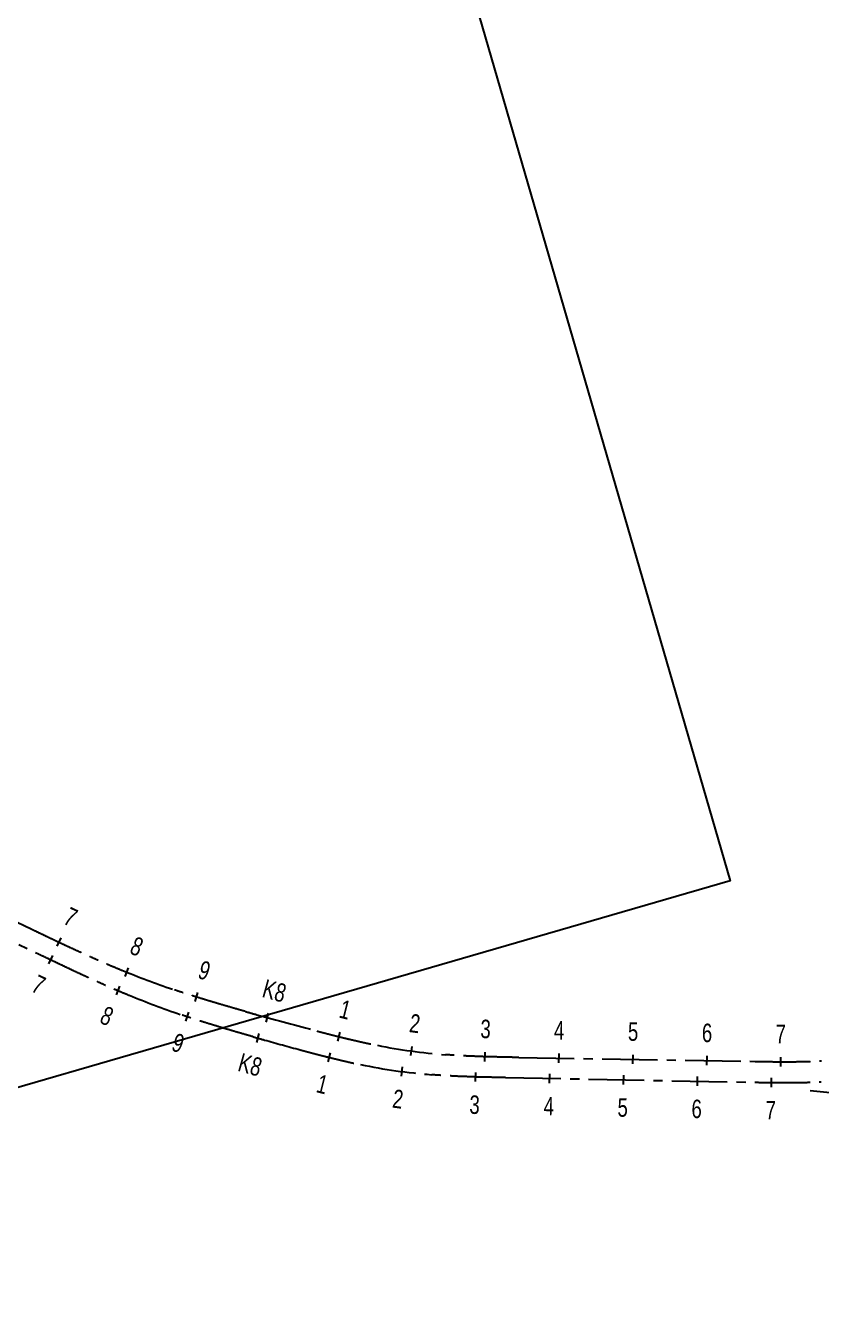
# Model space of a CAD drawing. Header units: millimetres. Extents: x 29316 to 52938, y 29851 to 35526.
# Drawn here: x 37302 to 38378, y 32436 to 34175 of the extents above; entities that cross this region are included whole.
import ezdxf
from ezdxf.enums import TextEntityAlignment as Align

# ---------------------------------------------------------------- set-up
doc = ezdxf.new("R2010")
doc.units = ezdxf.units.MM
doc.header["$MEASUREMENT"] = 0
doc.linetypes.add('CENTER2', pattern=[1.125, 0.75, -0.125, 0.125, -0.125])
doc.layers.get('0').update_dxf_attribs({"linetype": 'CONTINUOUS'})
doc.layers.add('D-道路-车行道边线', color=5, linetype='CONTINUOUS')
doc.layers.add('标注_桩号', color=2, linetype='CONTINUOUS')
doc.layers.add('平面分图边界', color=1, linetype='CONTINUOUS', plot=False)
doc.styles.get("Standard").update_dxf_attribs({"font": 'rc9.shx', "width": 0.75, "height": 6, "bigfont": 'hztxt.shx'})

msp = doc.modelspace()

# ---------------------------------------------------------------- linework, layer by layer
at = {"color": 1, "linetype": 'CENTER2', "ltscale": 100}
for p, q in [((37142, 33034.3), (37309.6, 32954.1)), ((37112.9, 33019.4), (37319.6, 32920.4)), ((37615, 32837.9), (37615, 32837.9)), ((37969.2, 32780.2), (38288.6, 32774.8)), ((37951.1, 32752.9), (38288.1, 32746.6))]:
    msp.add_line(p, q, dxfattribs=at)
at = {"color": 1, "linetype": 'CENTER2', "ltscale": 100, "flags": 128}
for points in [[(37309.6, 32954.1), (37310.3, 32953.8), (37311, 32953.5), (37311.7, 32953.1), (37312.3, 32952.8), (37313, 32952.5), (37313.7, 32952.2), (37314.4, 32951.8), (37315, 32951.5), (37315.7, 32951.2), (37316.4, 32950.9), (37317.1, 32950.5), (37317.7, 32950.2), (37318.4, 32949.9), (37319.1, 32949.6), (37319.8, 32949.2), (37320.4, 32948.9), (37321.1, 32948.6), (37321.8, 32948.3), (37322.5, 32948), (37323.2, 32947.6), (37323.8, 32947.3), (37324.5, 32947), (37325.2, 32946.7), (37325.9, 32946.3), (37326.5, 32946), (37327.2, 32945.7), (37327.9, 32945.4), (37328.6, 32945), (37329.2, 32944.7), (37329.9, 32944.4), (37330.6, 32944.1), (37331.3, 32943.8), (37332, 32943.4), (37332.6, 32943.1), (37333.3, 32942.8), (37334, 32942.5), (37334.7, 32942.1), (37335.3, 32941.8), (37336, 32941.5), (37336.7, 32941.2), (37337.4, 32940.9), (37338.1, 32940.5), (37338.7, 32940.2), (37339.4, 32939.9), (37340.1, 32939.6), (37340.8, 32939.3), (37341.4, 32938.9), (37342.1, 32938.6), (37342.8, 32938.3), (37343.5, 32938), (37344.2, 32937.6), (37344.8, 32937.3), (37345.5, 32937), (37346.2, 32936.7), (37346.9, 32936.4), (37347.5, 32936), (37348.2, 32935.7), (37348.9, 32935.4), (37349.6, 32935.1), (37350.3, 32934.8), (37350.9, 32934.4), (37351.6, 32934.1), (37352.3, 32933.8), (37353, 32933.5), (37353.7, 32933.2), (37354.3, 32932.9), (37355, 32932.5), (37355.7, 32932.2), (37356.4, 32931.9), (37357, 32931.6), (37357.7, 32931.3), (37358.4, 32930.9), (37359.1, 32930.6), (37359.8, 32930.3), (37360.4, 32930), (37361.1, 32929.7), (37361.8, 32929.4), (37362.5, 32929), (37363.2, 32928.7), (37363.8, 32928.4), (37364.5, 32928.1), (37365.2, 32927.8), (37365.9, 32927.5), (37366.6, 32927.1), (37367.2, 32926.8), (37367.9, 32926.5), (37368.6, 32926.2), (37369.3, 32925.9), (37370, 32925.6), (37370.6, 32925.3), (37371.3, 32924.9), (37372, 32924.6), (37372.7, 32924.3), (37373.4, 32924), (37374.1, 32923.7), (37374.7, 32923.4), (37375.4, 32923.1), (37376.1, 32922.8), (37376.8, 32922.4), (37377.5, 32922.1), (37378.1, 32921.8), (37378.8, 32921.5), (37379.5, 32921.2), (37380.2, 32920.9), (37380.9, 32920.6), (37381.6, 32920.3), (37382.2, 32920), (37382.9, 32919.6), (37383.6, 32919.3), (37384.3, 32919), (37385, 32918.7), (37385.7, 32918.4), (37386.3, 32918.1), (37387, 32917.8), (37387.7, 32917.5), (37388.4, 32917.2), (37389.1, 32916.9), (37389.8, 32916.6), (37390.4, 32916.3), (37391.1, 32915.9), (37391.8, 32915.6), (37392.5, 32915.3), (37393.2, 32915), (37393.9, 32914.7), (37394.6, 32914.4), (37395.2, 32914.1), (37395.9, 32913.8), (37396.6, 32913.5), (37397.3, 32913.2), (37398, 32912.9), (37398.7, 32912.6), (37399.4, 32912.3), (37400, 32912), (37400.7, 32911.7), (37401.4, 32911.4), (37402.1, 32911.1), (37402.8, 32910.8), (37403.5, 32910.5), (37404.2, 32910.2), (37404.8, 32909.9), (37405.5, 32909.6), (37406.2, 32909.3), (37406.9, 32909), (37407.6, 32908.7), (37408.3, 32908.4), (37409, 32908.1), (37409.7, 32907.8), (37410.3, 32907.5), (37411, 32907.2), (37411.7, 32906.9), (37412.4, 32906.6), (37413.1, 32906.3), (37413.8, 32906), (37414.5, 32905.7), (37415.2, 32905.4), (37415.9, 32905.1), (37416.6, 32904.8), (37417.2, 32904.5), (37417.9, 32904.2), (37418.6, 32903.9), (37419.3, 32903.6), (37420, 32903.3), (37420.7, 32903.1), (37421.4, 32902.8), (37422.1, 32902.5), (37422.8, 32902.2), (37423.5, 32901.9), (37424.1, 32901.6), (37424.8, 32901.3), (37425.5, 32901), (37426.2, 32900.7), (37426.9, 32900.4), (37427.6, 32900.2), (37428.3, 32899.9), (37429, 32899.6), (37429.7, 32899.3), (37430.4, 32899), (37431.1, 32898.7), (37431.8, 32898.4), (37432.5, 32898.2), (37432.5, 32898.2)], [(37319.6, 32920.4), (37320.2, 32920), (37320.9, 32919.7), (37321.6, 32919.4), (37322.3, 32919.1), (37323, 32918.7), (37323.6, 32918.4), (37324.3, 32918.1), (37325, 32917.8), (37325.7, 32917.4), (37326.3, 32917.1), (37327, 32916.8), (37327.7, 32916.5), (37328.4, 32916.1), (37329, 32915.8), (37329.7, 32915.5), (37330.4, 32915.2), (37331.1, 32914.8), (37331.7, 32914.5), (37332.4, 32914.2), (37333.1, 32913.9), (37333.8, 32913.5), (37334.5, 32913.2), (37335.1, 32912.9), (37335.8, 32912.6), (37336.5, 32912.3), (37337.2, 32911.9), (37337.8, 32911.6), (37338.5, 32911.3), (37339.2, 32911), (37339.9, 32910.6), (37340.5, 32910.3), (37341.2, 32910), (37341.9, 32909.7), (37342.6, 32909.3), (37343.2, 32909), (37343.9, 32908.7), (37344.6, 32908.4), (37345.3, 32908.1), (37346, 32907.7), (37346.6, 32907.4), (37347.3, 32907.1), (37348, 32906.8), (37348.7, 32906.4), (37349.3, 32906.1), (37350, 32905.8), (37350.7, 32905.5), (37351.4, 32905.2), (37352.1, 32904.8), (37352.7, 32904.5), (37353.4, 32904.2), (37354.1, 32903.9), (37354.8, 32903.5), (37355.4, 32903.2), (37356.1, 32902.9), (37356.8, 32902.6), (37357.5, 32902.3), (37358.2, 32901.9), (37358.8, 32901.6), (37359.5, 32901.3), (37360.2, 32901), (37360.9, 32900.7), (37361.5, 32900.3), (37362.2, 32900), (37362.9, 32899.7), (37363.6, 32899.4), (37364.3, 32899.1), (37364.9, 32898.7), (37365.6, 32898.4), (37366.3, 32898.1), (37367, 32897.8), (37367.7, 32897.5), (37368.3, 32897.2), (37369, 32896.8), (37369.7, 32896.5), (37370.4, 32896.2), (37371.1, 32895.9), (37371.7, 32895.6), (37372.4, 32895.2), (37373.1, 32894.9), (37373.8, 32894.6), (37374.4, 32894.3), (37375.1, 32894), (37375.8, 32893.7), (37376.5, 32893.3), (37377.2, 32893), (37377.9, 32892.7), (37378.5, 32892.4), (37379.2, 32892.1), (37379.9, 32891.8), (37380.6, 32891.5), (37381.3, 32891.1), (37381.9, 32890.8), (37382.6, 32890.5), (37383.3, 32890.2), (37384, 32889.9), (37384.7, 32889.6), (37385.3, 32889.3), (37386, 32888.9), (37386.7, 32888.6), (37387.4, 32888.3), (37388.1, 32888), (37388.7, 32887.7), (37389.4, 32887.4), (37390.1, 32887.1), (37390.8, 32886.8), (37391.5, 32886.4), (37392.2, 32886.1), (37392.8, 32885.8), (37393.5, 32885.5), (37394.2, 32885.2), (37394.9, 32884.9), (37395.6, 32884.6), (37396.3, 32884.3), (37396.9, 32884), (37397.6, 32883.7), (37398.3, 32883.3), (37399, 32883), (37399.7, 32882.7), (37400.4, 32882.4), (37401, 32882.1), (37401.7, 32881.8), (37402.4, 32881.5), (37403.1, 32881.2), (37403.8, 32880.9), (37404.5, 32880.6), (37405.2, 32880.3), (37405.8, 32880), (37406.5, 32879.7), (37407.2, 32879.4), (37407.9, 32879.1), (37408.6, 32878.8), (37409.3, 32878.5), (37410, 32878.1), (37410.6, 32877.8), (37411.3, 32877.5), (37412, 32877.2), (37412.7, 32876.9), (37413.4, 32876.6), (37414.1, 32876.3), (37414.8, 32876), (37415.4, 32875.7), (37416.1, 32875.4), (37416.8, 32875.1), (37417.5, 32874.8), (37418.2, 32874.5), (37418.9, 32874.2), (37419.6, 32873.9), (37420.3, 32873.6), (37420.9, 32873.3), (37421.6, 32873), (37422.3, 32872.7), (37423, 32872.4), (37423.7, 32872.1), (37424.4, 32871.9), (37425.1, 32871.6), (37425.8, 32871.3), (37426.5, 32871), (37427.1, 32870.7), (37427.8, 32870.4), (37428.5, 32870.1), (37429.2, 32869.8), (37429.9, 32869.5), (37430.6, 32869.2), (37431.3, 32868.9), (37432, 32868.6), (37432.7, 32868.3), (37433.4, 32868), (37434, 32867.7), (37434.7, 32867.5), (37435.4, 32867.2), (37436.1, 32866.9), (37436.8, 32866.6), (37437.5, 32866.3), (37438.2, 32866), (37438.9, 32865.7), (37439.6, 32865.4), (37440.3, 32865.1), (37441, 32864.9), (37441.7, 32864.6), (37442.4, 32864.3), (37442.4, 32864.3)], [(37599, 32842.4), (37598.5, 32842.6), (37597.9, 32842.7), (37597.4, 32842.9), (37596.8, 32843), (37596.3, 32843.2), (37595.7, 32843.3), (37595.2, 32843.5), (37594.6, 32843.6), (37594.1, 32843.8), (37593.5, 32844), (37593, 32844.1), (37592.4, 32844.3), (37591.9, 32844.4), (37591.4, 32844.6), (37590.8, 32844.7), (37590.3, 32844.9), (37589.7, 32845), (37589.2, 32845.2), (37588.6, 32845.4), (37588.1, 32845.5), (37587.5, 32845.7), (37587, 32845.8), (37586.4, 32846), (37585.9, 32846.1), (37585.3, 32846.3), (37584.8, 32846.5), (37584.2, 32846.6), (37583.7, 32846.8), (37583.1, 32846.9), (37582.6, 32847.1), (37582, 32847.2), (37581.5, 32847.4), (37580.9, 32847.6), (37580.4, 32847.7), (37579.8, 32847.9), (37579.3, 32848), (37578.8, 32848.2), (37578.2, 32848.4), (37577.7, 32848.5), (37577.1, 32848.7), (37576.6, 32848.8), (37576, 32849), (37575.5, 32849.1), (37574.9, 32849.3), (37574.4, 32849.5), (37573.8, 32849.6), (37573.3, 32849.8), (37572.7, 32849.9), (37572.2, 32850.1), (37571.6, 32850.3), (37571.1, 32850.4), (37570.5, 32850.6), (37570, 32850.7), (37569.4, 32850.9), (37568.9, 32851.1), (37568.4, 32851.2), (37567.8, 32851.4), (37567.3, 32851.5), (37566.7, 32851.7), (37566.2, 32851.9), (37565.6, 32852), (37565.1, 32852.2), (37564.5, 32852.3), (37564, 32852.5), (37563.4, 32852.7), (37562.9, 32852.8), (37562.3, 32853), (37561.8, 32853.2), (37561.2, 32853.3), (37560.7, 32853.5), (37560.2, 32853.6), (37559.6, 32853.8), (37559.1, 32854), (37558.5, 32854.1), (37558, 32854.3), (37557.4, 32854.5), (37556.9, 32854.6), (37556.3, 32854.8), (37555.8, 32854.9), (37555.2, 32855.1), (37554.7, 32855.3), (37554.1, 32855.4), (37553.6, 32855.6), (37553.1, 32855.8), (37552.5, 32855.9), (37552, 32856.1), (37551.4, 32856.3), (37550.9, 32856.4), (37550.3, 32856.6), (37549.8, 32856.8), (37549.2, 32856.9), (37548.7, 32857.1), (37548.1, 32857.3), (37547.6, 32857.4), (37547.1, 32857.6), (37546.5, 32857.8), (37546, 32857.9), (37545.4, 32858.1), (37544.9, 32858.3), (37544.3, 32858.4), (37543.8, 32858.6), (37543.2, 32858.8), (37542.7, 32858.9), (37542.2, 32859.1), (37541.6, 32859.3), (37541.1, 32859.4), (37540.5, 32859.6), (37540, 32859.8), (37539.4, 32859.9), (37538.9, 32860.1), (37538.3, 32860.3), (37537.8, 32860.4), (37537.2, 32860.6), (37536.7, 32860.8), (37536.2, 32860.9), (37535.6, 32861.1), (37535.1, 32861.3), (37534.5, 32861.5), (37534, 32861.6), (37533.4, 32861.8), (37532.9, 32862), (37532.4, 32862.1), (37531.8, 32862.3), (37531.3, 32862.5), (37530.7, 32862.7), (37530.2, 32862.8), (37529.6, 32863), (37529.1, 32863.2), (37528.5, 32863.3), (37528, 32863.5), (37527.5, 32863.7), (37526.9, 32863.9), (37526.4, 32864), (37525.8, 32864.2), (37525.3, 32864.4), (37524.7, 32864.6), (37524.2, 32864.7), (37523.7, 32864.9), (37523.1, 32865.1), (37522.6, 32865.2), (37522, 32865.4), (37521.5, 32865.6), (37520.9, 32865.8), (37520.4, 32866), (37519.9, 32866.1), (37519.3, 32866.3), (37518.8, 32866.5), (37518.2, 32866.7), (37517.7, 32866.8), (37517.2, 32867), (37516.6, 32867.2), (37516.1, 32867.4), (37515.5, 32867.5), (37515, 32867.7), (37514.4, 32867.9), (37513.9, 32868.1), (37513.4, 32868.3), (37512.8, 32868.4), (37512.3, 32868.6), (37511.7, 32868.8), (37511.2, 32869), (37510.7, 32869.1), (37510.1, 32869.3), (37509.6, 32869.5), (37509, 32869.7), (37508.5, 32869.9), (37508, 32870), (37507.4, 32870.2), (37506.9, 32870.4), (37506.3, 32870.6), (37505.8, 32870.8), (37505.3, 32871), (37504.7, 32871.1), (37504.2, 32871.3), (37503.6, 32871.5), (37503.1, 32871.7), (37502.6, 32871.9), (37502, 32872.1), (37501.5, 32872.2), (37500.9, 32872.4), (37500.9, 32872.4)], [(37609.3, 32808.3), (37608.8, 32808.4), (37608.2, 32808.6), (37607.7, 32808.7), (37607.1, 32808.9), (37606.6, 32809), (37606, 32809.2), (37605.5, 32809.4), (37604.9, 32809.5), (37604.4, 32809.7), (37603.8, 32809.8), (37603.3, 32810), (37602.7, 32810.1), (37602.2, 32810.3), (37601.7, 32810.4), (37601.1, 32810.6), (37600.6, 32810.8), (37600, 32810.9), (37599.5, 32811.1), (37598.9, 32811.2), (37598.4, 32811.4), (37597.8, 32811.5), (37597.3, 32811.7), (37596.7, 32811.9), (37596.2, 32812), (37595.6, 32812.2), (37595.1, 32812.3), (37594.5, 32812.5), (37594, 32812.6), (37593.4, 32812.8), (37592.9, 32813), (37592.3, 32813.1), (37591.8, 32813.3), (37591.2, 32813.4), (37590.7, 32813.6), (37590.1, 32813.8), (37589.6, 32813.9), (37589.1, 32814.1), (37588.5, 32814.2), (37588, 32814.4), (37587.4, 32814.5), (37586.9, 32814.7), (37586.3, 32814.9), (37585.8, 32815), (37585.2, 32815.2), (37584.7, 32815.3), (37584.1, 32815.5), (37583.6, 32815.7), (37583, 32815.8), (37582.5, 32816), (37581.9, 32816.1), (37581.4, 32816.3), (37580.8, 32816.5), (37580.3, 32816.6), (37579.8, 32816.8), (37579.2, 32816.9), (37578.7, 32817.1), (37578.1, 32817.3), (37577.6, 32817.4), (37577, 32817.6), (37576.5, 32817.8), (37575.9, 32817.9), (37575.4, 32818.1), (37574.8, 32818.2), (37574.3, 32818.4), (37573.7, 32818.6), (37573.2, 32818.7), (37572.6, 32818.9), (37572.1, 32819), (37571.6, 32819.2), (37571, 32819.4), (37570.5, 32819.5), (37569.9, 32819.7), (37569.4, 32819.9), (37568.8, 32820), (37568.3, 32820.2), (37567.7, 32820.3), (37567.2, 32820.5), (37566.6, 32820.7), (37566.1, 32820.8), (37565.5, 32821), (37565, 32821.2), (37564.5, 32821.3), (37563.9, 32821.5), (37563.4, 32821.7), (37562.8, 32821.8), (37562.3, 32822), (37561.7, 32822.2), (37561.2, 32822.3), (37560.6, 32822.5), (37560.1, 32822.7), (37559.5, 32822.8), (37559, 32823), (37558.5, 32823.2), (37557.9, 32823.3), (37557.4, 32823.5), (37556.8, 32823.7), (37556.3, 32823.8), (37555.7, 32824), (37555.2, 32824.2), (37554.6, 32824.3), (37554.1, 32824.5), (37553.5, 32824.7), (37553, 32824.8), (37552.5, 32825), (37551.9, 32825.2), (37551.4, 32825.3), (37550.8, 32825.5), (37550.3, 32825.7), (37549.7, 32825.8), (37549.2, 32826), (37548.6, 32826.2), (37548.1, 32826.3), (37547.6, 32826.5), (37547, 32826.7), (37546.5, 32826.8), (37545.9, 32827), (37545.4, 32827.2), (37544.8, 32827.4), (37544.3, 32827.5), (37543.7, 32827.7), (37543.2, 32827.9), (37542.7, 32828), (37542.1, 32828.2), (37541.6, 32828.4), (37541, 32828.6), (37540.5, 32828.7), (37539.9, 32828.9), (37539.4, 32829.1), (37538.9, 32829.2), (37538.3, 32829.4), (37537.8, 32829.6), (37537.2, 32829.8), (37536.7, 32829.9), (37536.1, 32830.1), (37535.6, 32830.3), (37535.1, 32830.5), (37534.5, 32830.6), (37534, 32830.8), (37533.4, 32831), (37532.9, 32831.2), (37532.3, 32831.3), (37531.8, 32831.5), (37531.3, 32831.7), (37530.7, 32831.9), (37530.2, 32832), (37529.6, 32832.2), (37529.1, 32832.4), (37528.5, 32832.6), (37528, 32832.7), (37527.5, 32832.9), (37526.9, 32833.1), (37526.4, 32833.3), (37525.8, 32833.5), (37525.3, 32833.6), (37524.8, 32833.8), (37524.2, 32834), (37523.7, 32834.2), (37523.1, 32834.3), (37522.6, 32834.5), (37522.1, 32834.7), (37521.5, 32834.9), (37521, 32835.1), (37520.4, 32835.2), (37519.9, 32835.4), (37519.3, 32835.6), (37518.8, 32835.8), (37518.3, 32836), (37517.7, 32836.1), (37517.2, 32836.3), (37516.6, 32836.5), (37516.1, 32836.7), (37515.6, 32836.9), (37515, 32837.1), (37514.5, 32837.2), (37513.9, 32837.4), (37513.4, 32837.6), (37512.9, 32837.8), (37512.3, 32838), (37511.8, 32838.2), (37511.2, 32838.3), (37511.2, 32838.3)], [(37696.1, 32816), (37696.6, 32815.8), (37697, 32815.7), (37697.5, 32815.6), (37697.9, 32815.5), (37698.4, 32815.4), (37698.8, 32815.3), (37699.3, 32815.1), (37699.7, 32815), (37700.2, 32814.9), (37700.6, 32814.8), (37701.1, 32814.7), (37701.5, 32814.5), (37702, 32814.4), (37702.4, 32814.3), (37702.9, 32814.2), (37703.3, 32814.1), (37703.8, 32814), (37704.2, 32813.8), (37704.7, 32813.7), (37705.1, 32813.6), (37705.6, 32813.5), (37706, 32813.4), (37706.5, 32813.3), (37706.9, 32813.1), (37707.4, 32813), (37707.8, 32812.9), (37708.3, 32812.8), (37708.7, 32812.7), (37709.2, 32812.6), (37709.7, 32812.4), (37710.1, 32812.3), (37710.6, 32812.2), (37711, 32812.1), (37711.5, 32812), (37711.9, 32811.9), (37712.4, 32811.7), (37712.8, 32811.6), (37713.3, 32811.5), (37713.7, 32811.4), (37714.2, 32811.3), (37714.6, 32811.2), (37715.1, 32811.1), (37715.5, 32810.9), (37716, 32810.8), (37716.4, 32810.7), (37716.9, 32810.6), (37717.3, 32810.5), (37717.8, 32810.4), (37718.2, 32810.3), (37718.7, 32810.1), (37719.1, 32810), (37719.6, 32809.9), (37720.1, 32809.8), (37720.5, 32809.7), (37721, 32809.6), (37721.4, 32809.5), (37721.9, 32809.3), (37722.3, 32809.2), (37722.8, 32809.1), (37723.2, 32809), (37723.7, 32808.9), (37724.1, 32808.8), (37724.6, 32808.7), (37725, 32808.5), (37725.5, 32808.4), (37725.9, 32808.3), (37726.4, 32808.2), (37726.8, 32808.1), (37727.3, 32808), (37727.7, 32807.9), (37728.2, 32807.8), (37728.7, 32807.6), (37729.1, 32807.5), (37729.6, 32807.4), (37730, 32807.3), (37730.5, 32807.2), (37730.9, 32807.1), (37731.4, 32807), (37731.8, 32806.9), (37732.3, 32806.8), (37732.7, 32806.6), (37733.2, 32806.5), (37733.6, 32806.4), (37734.1, 32806.3), (37734.5, 32806.2), (37735, 32806.1), (37735.5, 32806), (37735.9, 32805.9), (37736.4, 32805.8), (37736.8, 32805.7), (37737.3, 32805.5), (37737.7, 32805.4), (37738.2, 32805.3), (37738.6, 32805.2), (37739.1, 32805.1), (37739.5, 32805), (37740, 32804.9), (37740.4, 32804.8), (37740.9, 32804.7), (37741.4, 32804.6), (37741.8, 32804.5), (37742.3, 32804.4), (37742.7, 32804.2), (37743.2, 32804.1), (37743.6, 32804), (37744.1, 32803.9), (37744.5, 32803.8), (37745, 32803.7), (37745.4, 32803.6), (37745.9, 32803.5), (37746.4, 32803.4), (37746.8, 32803.3), (37747.3, 32803.2), (37747.7, 32803.1), (37748.2, 32803), (37748.6, 32802.9), (37749.1, 32802.8), (37749.5, 32802.7), (37750, 32802.6), (37750.4, 32802.5), (37750.9, 32802.3), (37751.4, 32802.2), (37751.8, 32802.1), (37752.3, 32802), (37752.7, 32801.9), (37753.2, 32801.8), (37753.6, 32801.7), (37754.1, 32801.6), (37754.5, 32801.5), (37755, 32801.4), (37755.4, 32801.3), (37755.9, 32801.2), (37756.4, 32801.1), (37756.8, 32801), (37757.3, 32800.9), (37757.7, 32800.8), (37758.2, 32800.7), (37758.6, 32800.6), (37759.1, 32800.5), (37759.6, 32800.4), (37760, 32800.3), (37760.5, 32800.2), (37760.9, 32800.1), (37761.4, 32800), (37761.8, 32799.9), (37762.3, 32799.8), (37762.7, 32799.7), (37763.2, 32799.6), (37763.7, 32799.5), (37764.1, 32799.4), (37764.6, 32799.3), (37765, 32799.2), (37765.5, 32799.1), (37765.9, 32799), (37766.4, 32798.9), (37766.8, 32798.8), (37767.3, 32798.7), (37767.8, 32798.6), (37768.2, 32798.5), (37768.7, 32798.5), (37769.1, 32798.4), (37769.6, 32798.3), (37770, 32798.2), (37770.5, 32798.1), (37771, 32798), (37771.4, 32797.9), (37771.9, 32797.8), (37772.3, 32797.7), (37772.8, 32797.6), (37773.2, 32797.5), (37773.7, 32797.4), (37774.2, 32797.3), (37774.6, 32797.2), (37775.1, 32797.1), (37775.5, 32797), (37776, 32797), (37776.4, 32796.9), (37776.9, 32796.8), (37777.4, 32796.7), (37777.8, 32796.6), (37777.8, 32796.6)], [(37673.7, 32790.5), (37674.1, 32790.4), (37674.6, 32790.2), (37675, 32790.1), (37675.5, 32790), (37675.9, 32789.9), (37676.4, 32789.7), (37676.8, 32789.6), (37677.3, 32789.5), (37677.7, 32789.4), (37678.2, 32789.3), (37678.6, 32789.1), (37679.1, 32789), (37679.5, 32788.9), (37680, 32788.8), (37680.4, 32788.7), (37680.9, 32788.5), (37681.3, 32788.4), (37681.8, 32788.3), (37682.2, 32788.2), (37682.7, 32788.1), (37683.1, 32787.9), (37683.6, 32787.8), (37684, 32787.7), (37684.5, 32787.6), (37684.9, 32787.5), (37685.4, 32787.3), (37685.8, 32787.2), (37686.3, 32787.1), (37686.7, 32787), (37687.2, 32786.9), (37687.6, 32786.7), (37688.1, 32786.6), (37688.5, 32786.5), (37689, 32786.4), (37689.4, 32786.3), (37689.9, 32786.1), (37690.3, 32786), (37690.8, 32785.9), (37691.2, 32785.8), (37691.7, 32785.7), (37692.1, 32785.5), (37692.6, 32785.4), (37693.1, 32785.3), (37693.5, 32785.2), (37694, 32785.1), (37694.4, 32785), (37694.9, 32784.8), (37695.3, 32784.7), (37695.8, 32784.6), (37696.2, 32784.5), (37696.7, 32784.4), (37697.1, 32784.2), (37697.6, 32784.1), (37698, 32784), (37698.5, 32783.9), (37698.9, 32783.8), (37699.4, 32783.7), (37699.8, 32783.5), (37700.3, 32783.4), (37700.7, 32783.3), (37701.2, 32783.2), (37701.6, 32783.1), (37702.1, 32783), (37702.5, 32782.8), (37703, 32782.7), (37703.4, 32782.6), (37703.9, 32782.5), (37704.3, 32782.4), (37704.8, 32782.3), (37705.2, 32782.2), (37705.7, 32782), (37706.2, 32781.9), (37706.6, 32781.8), (37707.1, 32781.7), (37707.5, 32781.6), (37708, 32781.5), (37708.4, 32781.3), (37708.9, 32781.2), (37709.3, 32781.1), (37709.8, 32781), (37710.2, 32780.9), (37710.7, 32780.8), (37711.1, 32780.7), (37711.6, 32780.5), (37712, 32780.4), (37712.5, 32780.3), (37712.9, 32780.2), (37713.4, 32780.1), (37713.8, 32780), (37714.3, 32779.9), (37714.8, 32779.8), (37715.2, 32779.6), (37715.7, 32779.5), (37716.1, 32779.4), (37716.6, 32779.3), (37717, 32779.2), (37717.5, 32779.1), (37717.9, 32779), (37718.4, 32778.9), (37718.8, 32778.8), (37719.3, 32778.6), (37719.7, 32778.5), (37720.2, 32778.4), (37720.6, 32778.3), (37721.1, 32778.2), (37721.6, 32778.1), (37722, 32778), (37722.5, 32777.9), (37722.9, 32777.8), (37723.4, 32777.7), (37723.8, 32777.5), (37724.3, 32777.4), (37724.7, 32777.3), (37725.2, 32777.2), (37725.6, 32777.1), (37726.1, 32777), (37726.5, 32776.9), (37727, 32776.8), (37727.5, 32776.7), (37727.9, 32776.6), (37728.4, 32776.5), (37728.8, 32776.4), (37729.3, 32776.2), (37729.7, 32776.1), (37730.2, 32776), (37730.6, 32775.9), (37731.1, 32775.8), (37731.5, 32775.7), (37732, 32775.6), (37732.4, 32775.5), (37732.9, 32775.4), (37733.4, 32775.3), (37733.8, 32775.2), (37734.3, 32775.1), (37734.7, 32775), (37735.2, 32774.9), (37735.6, 32774.8), (37736.1, 32774.7), (37736.5, 32774.6), (37737, 32774.5), (37737.5, 32774.4), (37737.9, 32774.3), (37738.4, 32774.1), (37738.8, 32774), (37739.3, 32773.9), (37739.7, 32773.8), (37740.2, 32773.7), (37740.6, 32773.6), (37741.1, 32773.5), (37741.5, 32773.4), (37742, 32773.3), (37742.5, 32773.2), (37742.9, 32773.1), (37743.4, 32773), (37743.8, 32772.9), (37744.3, 32772.8), (37744.7, 32772.7), (37745.2, 32772.6), (37745.7, 32772.5), (37746.1, 32772.4), (37746.6, 32772.3), (37747, 32772.2), (37747.5, 32772.1), (37747.9, 32772), (37748.4, 32771.9), (37748.8, 32771.8), (37749.3, 32771.7), (37749.8, 32771.7), (37750.2, 32771.6), (37750.7, 32771.5), (37751.1, 32771.4), (37751.6, 32771.3), (37752, 32771.2), (37752.5, 32771.1), (37753, 32771), (37753.4, 32770.9), (37753.9, 32770.8), (37754.3, 32770.7), (37754.8, 32770.6), (37755.2, 32770.5), (37755.2, 32770.5)], [(37969.2, 32780.2), (37968.7, 32780.2), (37968.1, 32780.2), (37967.6, 32780.2), (37967, 32780.2), (37966.5, 32780.2), (37965.9, 32780.3), (37965.4, 32780.3), (37964.8, 32780.3), (37964.2, 32780.3), (37963.7, 32780.3), (37963.1, 32780.3), (37962.6, 32780.3), (37962, 32780.3), (37961.5, 32780.3), (37960.9, 32780.3), (37960.4, 32780.3), (37959.8, 32780.4), (37959.2, 32780.4), (37958.7, 32780.4), (37958.1, 32780.4), (37957.6, 32780.4), (37957, 32780.4), (37956.5, 32780.4), (37955.9, 32780.4), (37955.4, 32780.4), (37954.8, 32780.4), (37954.2, 32780.5), (37953.7, 32780.5), (37953.1, 32780.5), (37952.6, 32780.5), (37952, 32780.5), (37951.5, 32780.5), (37950.9, 32780.5), (37950.4, 32780.5), (37949.8, 32780.5), (37949.3, 32780.5), (37948.7, 32780.6), (37948.1, 32780.6), (37947.6, 32780.6), (37947, 32780.6), (37946.5, 32780.6), (37945.9, 32780.6), (37945.4, 32780.6), (37944.8, 32780.6), (37944.3, 32780.6), (37943.7, 32780.7), (37943.1, 32780.7), (37942.6, 32780.7), (37942, 32780.7), (37941.5, 32780.7), (37940.9, 32780.7), (37940.4, 32780.7), (37939.8, 32780.7), (37939.3, 32780.8), (37938.7, 32780.8), (37938.1, 32780.8), (37937.6, 32780.8), (37937, 32780.8), (37936.5, 32780.8), (37935.9, 32780.8), (37935.4, 32780.8), (37934.8, 32780.9), (37934.3, 32780.9), (37933.7, 32780.9), (37933.1, 32780.9), (37932.6, 32780.9), (37932, 32780.9), (37931.5, 32780.9), (37930.9, 32781), (37930.4, 32781), (37929.8, 32781), (37929.3, 32781), (37928.7, 32781), (37928.1, 32781), (37927.6, 32781), (37927, 32781.1), (37926.5, 32781.1), (37925.9, 32781.1), (37925.4, 32781.1), (37924.8, 32781.1), (37924.3, 32781.1), (37923.7, 32781.2), (37923.1, 32781.2), (37922.6, 32781.2), (37922, 32781.2), (37921.5, 32781.2), (37920.9, 32781.2), (37920.4, 32781.3), (37919.8, 32781.3), (37919.3, 32781.3), (37918.7, 32781.3), (37918.1, 32781.3), (37917.6, 32781.4), (37917, 32781.4), (37916.5, 32781.4), (37915.9, 32781.4), (37915.4, 32781.4), (37914.8, 32781.4), (37914.3, 32781.5), (37913.7, 32781.5), (37913.2, 32781.5), (37912.6, 32781.5), (37912, 32781.6), (37911.5, 32781.6), (37910.9, 32781.6), (37910.4, 32781.6), (37909.8, 32781.6), (37909.3, 32781.7), (37908.7, 32781.7), (37908.2, 32781.7), (37907.6, 32781.7), (37907, 32781.7), (37906.5, 32781.8), (37905.9, 32781.8), (37905.4, 32781.8), (37904.8, 32781.8), (37904.3, 32781.9), (37903.7, 32781.9), (37903.2, 32781.9), (37902.6, 32781.9), (37902.1, 32782), (37901.5, 32782), (37900.9, 32782), (37900.4, 32782), (37899.8, 32782.1), (37899.3, 32782.1), (37898.7, 32782.1), (37898.2, 32782.1), (37897.6, 32782.2), (37897.1, 32782.2), (37896.5, 32782.2), (37895.9, 32782.3), (37895.4, 32782.3), (37894.8, 32782.3), (37894.3, 32782.3), (37893.7, 32782.4), (37893.2, 32782.4), (37892.6, 32782.4), (37892.1, 32782.5), (37891.5, 32782.5), (37891, 32782.5), (37890.4, 32782.5), (37889.8, 32782.6), (37889.3, 32782.6), (37888.7, 32782.6), (37888.2, 32782.7), (37887.6, 32782.7), (37887.1, 32782.7), (37886.5, 32782.8), (37886, 32782.8), (37885.4, 32782.8), (37884.9, 32782.9), (37884.3, 32782.9), (37883.7, 32782.9), (37883.2, 32783), (37882.6, 32783), (37882.1, 32783), (37881.5, 32783.1), (37881, 32783.1), (37880.4, 32783.2), (37879.9, 32783.2), (37879.3, 32783.2), (37878.8, 32783.3), (37878.2, 32783.3), (37877.6, 32783.3), (37877.1, 32783.4), (37876.5, 32783.4), (37876, 32783.5), (37875.4, 32783.5), (37874.9, 32783.5), (37874.3, 32783.6), (37873.8, 32783.6), (37873.2, 32783.7), (37872.7, 32783.7), (37872.1, 32783.7), (37871.6, 32783.8), (37871, 32783.8), (37870.4, 32783.9), (37869.9, 32783.9), (37869.3, 32784), (37869.3, 32784)], [(38288.6, 32774.8), (38289.1, 32774.8), (38289.6, 32774.8), (38290.1, 32774.8), (38290.6, 32774.8), (38291.1, 32774.8), (38291.6, 32774.8), (38292.1, 32774.7), (38292.6, 32774.7), (38293.1, 32774.7), (38293.6, 32774.7), (38294.1, 32774.7), (38294.6, 32774.7), (38295.1, 32774.7), (38295.6, 32774.7), (38296.1, 32774.7), (38296.6, 32774.7), (38297.1, 32774.7), (38297.6, 32774.7), (38298.1, 32774.6), (38298.6, 32774.6), (38299.1, 32774.6), (38299.6, 32774.6), (38300.1, 32774.6), (38300.6, 32774.6), (38301.1, 32774.6), (38301.6, 32774.6), (38302.1, 32774.6), (38302.6, 32774.6), (38303.1, 32774.6), (38303.6, 32774.6), (38304.1, 32774.6), (38304.6, 32774.5), (38305.1, 32774.5), (38305.6, 32774.5), (38306.1, 32774.5), (38306.6, 32774.5), (38307.1, 32774.5), (38307.6, 32774.5), (38308.1, 32774.5), (38308.6, 32774.5), (38309.1, 32774.5), (38309.6, 32774.5), (38310.1, 32774.5), (38310.6, 32774.5), (38311.1, 32774.5), (38311.6, 32774.5), (38312.1, 32774.5), (38312.6, 32774.4), (38313.1, 32774.4), (38313.6, 32774.4), (38314.1, 32774.4), (38314.6, 32774.4), (38315.1, 32774.4), (38315.6, 32774.4), (38316.1, 32774.4), (38316.6, 32774.4), (38317.1, 32774.4), (38317.6, 32774.4), (38318.1, 32774.4), (38318.6, 32774.4), (38319.1, 32774.4), (38319.6, 32774.4), (38320.1, 32774.4), (38320.6, 32774.4), (38321.1, 32774.4), (38321.6, 32774.4), (38322.1, 32774.4), (38322.6, 32774.4), (38323.1, 32774.4), (38323.6, 32774.4), (38324.1, 32774.4), (38324.6, 32774.4), (38325.1, 32774.4), (38325.6, 32774.4), (38326.1, 32774.3), (38326.6, 32774.3), (38327.1, 32774.3), (38327.6, 32774.3), (38328.1, 32774.3), (38328.6, 32774.3), (38329.1, 32774.3), (38329.6, 32774.3), (38330.1, 32774.3), (38330.6, 32774.3), (38331.1, 32774.3), (38331.6, 32774.3), (38332.1, 32774.3), (38332.6, 32774.3), (38333.1, 32774.4), (38333.6, 32774.4), (38334.1, 32774.4), (38334.6, 32774.4), (38335.1, 32774.4), (38335.6, 32774.4), (38336.1, 32774.4), (38336.6, 32774.4), (38337.1, 32774.4), (38337.6, 32774.4), (38338.1, 32774.4), (38338.6, 32774.4), (38339.1, 32774.4), (38339.6, 32774.4), (38340.1, 32774.4), (38340.6, 32774.4), (38341.1, 32774.4), (38341.6, 32774.4), (38342.1, 32774.4), (38342.6, 32774.4), (38343.1, 32774.4), (38343.6, 32774.4), (38344.1, 32774.4), (38344.6, 32774.5), (38345.1, 32774.5), (38345.6, 32774.5), (38346.1, 32774.5), (38346.6, 32774.5), (38347.1, 32774.5), (38347.6, 32774.5), (38348.1, 32774.5), (38348.6, 32774.5), (38349.1, 32774.5), (38349.6, 32774.5), (38350.1, 32774.6), (38350.6, 32774.6), (38351.1, 32774.6), (38351.6, 32774.6), (38352.1, 32774.6), (38352.6, 32774.6), (38353.1, 32774.6), (38353.6, 32774.6), (38354.1, 32774.6), (38354.6, 32774.7), (38355.1, 32774.7), (38355.6, 32774.7), (38356.1, 32774.7), (38356.6, 32774.7), (38357.1, 32774.7), (38357.6, 32774.7), (38358.1, 32774.8), (38358.6, 32774.8), (38359.1, 32774.8), (38359.6, 32774.8), (38360.1, 32774.8), (38360.6, 32774.8), (38361.1, 32774.9), (38361.6, 32774.9), (38362.1, 32774.9), (38362.6, 32774.9), (38363.1, 32774.9), (38363.6, 32775), (38364.1, 32775), (38364.6, 32775), (38365.1, 32775), (38365.6, 32775), (38366.1, 32775.1), (38366.6, 32775.1), (38367.1, 32775.1), (38367.6, 32775.1), (38368.1, 32775.2), (38368.6, 32775.2), (38369.1, 32775.2), (38369.6, 32775.2), (38370.1, 32775.3), (38370.6, 32775.3), (38371.1, 32775.3), (38371.6, 32775.3), (38372.1, 32775.4), (38372.6, 32775.4), (38373.1, 32775.4), (38373.6, 32775.4), (38374.1, 32775.5), (38374.6, 32775.5), (38375.1, 32775.5), (38375.6, 32775.6), (38376.1, 32775.6), (38376.6, 32775.6), (38377.1, 32775.6), (38377.6, 32775.7), (38378.1, 32775.7), (38378.6, 32775.7), (38378.6, 32775.7)], [(37951.1, 32752.9), (37950.5, 32752.9), (37950, 32752.9), (37949.4, 32752.9), (37948.8, 32752.9), (37948.3, 32752.9), (37947.7, 32753), (37947.2, 32753), (37946.6, 32753), (37946.1, 32753), (37945.5, 32753), (37945, 32753), (37944.4, 32753), (37943.8, 32753), (37943.3, 32753), (37942.7, 32753.1), (37942.2, 32753.1), (37941.6, 32753.1), (37941.1, 32753.1), (37940.5, 32753.1), (37940, 32753.1), (37939.4, 32753.1), (37938.8, 32753.1), (37938.3, 32753.1), (37937.7, 32753.1), (37937.2, 32753.2), (37936.6, 32753.2), (37936.1, 32753.2), (37935.5, 32753.2), (37935, 32753.2), (37934.4, 32753.2), (37933.8, 32753.2), (37933.3, 32753.2), (37932.7, 32753.2), (37932.2, 32753.3), (37931.6, 32753.3), (37931.1, 32753.3), (37930.5, 32753.3), (37930, 32753.3), (37929.4, 32753.3), (37928.8, 32753.3), (37928.3, 32753.3), (37927.7, 32753.4), (37927.2, 32753.4), (37926.6, 32753.4), (37926.1, 32753.4), (37925.5, 32753.4), (37925, 32753.4), (37924.4, 32753.4), (37923.8, 32753.4), (37923.3, 32753.5), (37922.7, 32753.5), (37922.2, 32753.5), (37921.6, 32753.5), (37921.1, 32753.5), (37920.5, 32753.5), (37920, 32753.5), (37919.4, 32753.5), (37918.8, 32753.6), (37918.3, 32753.6), (37917.7, 32753.6), (37917.2, 32753.6), (37916.6, 32753.6), (37916.1, 32753.6), (37915.5, 32753.6), (37915, 32753.7), (37914.4, 32753.7), (37913.9, 32753.7), (37913.3, 32753.7), (37912.7, 32753.7), (37912.2, 32753.7), (37911.6, 32753.8), (37911.1, 32753.8), (37910.5, 32753.8), (37910, 32753.8), (37909.4, 32753.8), (37908.9, 32753.8), (37908.3, 32753.9), (37907.7, 32753.9), (37907.2, 32753.9), (37906.6, 32753.9), (37906.1, 32753.9), (37905.5, 32753.9), (37905, 32754), (37904.4, 32754), (37903.9, 32754), (37903.3, 32754), (37902.7, 32754), (37902.2, 32754), (37901.6, 32754.1), (37901.1, 32754.1), (37900.5, 32754.1), (37900, 32754.1), (37899.4, 32754.1), (37898.9, 32754.2), (37898.3, 32754.2), (37897.7, 32754.2), (37897.2, 32754.2), (37896.6, 32754.2), (37896.1, 32754.3), (37895.5, 32754.3), (37895, 32754.3), (37894.4, 32754.3), (37893.9, 32754.3), (37893.3, 32754.4), (37892.8, 32754.4), (37892.2, 32754.4), (37891.6, 32754.4), (37891.1, 32754.5), (37890.5, 32754.5), (37890, 32754.5), (37889.4, 32754.5), (37888.9, 32754.6), (37888.3, 32754.6), (37887.8, 32754.6), (37887.2, 32754.6), (37886.6, 32754.6), (37886.1, 32754.7), (37885.5, 32754.7), (37885, 32754.7), (37884.4, 32754.7), (37883.9, 32754.8), (37883.3, 32754.8), (37882.8, 32754.8), (37882.2, 32754.9), (37881.7, 32754.9), (37881.1, 32754.9), (37880.5, 32754.9), (37880, 32755), (37879.4, 32755), (37878.9, 32755), (37878.3, 32755), (37877.8, 32755.1), (37877.2, 32755.1), (37876.7, 32755.1), (37876.1, 32755.2), (37875.5, 32755.2), (37875, 32755.2), (37874.4, 32755.3), (37873.9, 32755.3), (37873.3, 32755.3), (37872.8, 32755.3), (37872.2, 32755.4), (37871.7, 32755.4), (37871.1, 32755.4), (37870.6, 32755.5), (37870, 32755.5), (37869.4, 32755.5), (37868.9, 32755.6), (37868.3, 32755.6), (37867.8, 32755.6), (37867.2, 32755.7), (37866.7, 32755.7), (37866.1, 32755.8), (37865.6, 32755.8), (37865, 32755.8), (37864.5, 32755.9), (37863.9, 32755.9), (37863.3, 32755.9), (37862.8, 32756), (37862.2, 32756), (37861.7, 32756), (37861.1, 32756.1), (37860.6, 32756.1), (37860, 32756.2), (37859.5, 32756.2), (37858.9, 32756.2), (37858.4, 32756.3), (37857.8, 32756.3), (37857.3, 32756.4), (37856.7, 32756.4), (37856.1, 32756.4), (37855.6, 32756.5), (37855, 32756.5), (37854.5, 32756.6), (37853.9, 32756.6), (37853.4, 32756.7), (37852.8, 32756.7), (37852.3, 32756.7), (37851.7, 32756.8), (37851.2, 32756.8), (37851.2, 32756.8)], [(38288.1, 32746.6), (38288.6, 32746.6), (38289.1, 32746.6), (38289.6, 32746.6), (38290.1, 32746.6), (38290.6, 32746.6), (38291.1, 32746.6), (38291.6, 32746.6), (38292.1, 32746.6), (38292.6, 32746.6), (38293.1, 32746.6), (38293.6, 32746.5), (38294.1, 32746.5), (38294.6, 32746.5), (38295.1, 32746.5), (38295.6, 32746.5), (38296.1, 32746.5), (38296.6, 32746.5), (38297.1, 32746.5), (38297.6, 32746.5), (38298.1, 32746.5), (38298.6, 32746.5), (38299.1, 32746.4), (38299.6, 32746.4), (38300.1, 32746.4), (38300.6, 32746.4), (38301.1, 32746.4), (38301.6, 32746.4), (38302.1, 32746.4), (38302.6, 32746.4), (38303.1, 32746.4), (38303.6, 32746.4), (38304.1, 32746.4), (38304.6, 32746.4), (38305.1, 32746.3), (38305.6, 32746.3), (38306.1, 32746.3), (38306.6, 32746.3), (38307.1, 32746.3), (38307.6, 32746.3), (38308.1, 32746.3), (38308.6, 32746.3), (38309.1, 32746.3), (38309.6, 32746.3), (38310.1, 32746.3), (38310.6, 32746.3), (38311.1, 32746.3), (38311.6, 32746.3), (38312.1, 32746.3), (38312.6, 32746.2), (38313.1, 32746.2), (38313.6, 32746.2), (38314.1, 32746.2), (38314.6, 32746.2), (38315.1, 32746.2), (38315.6, 32746.2), (38316.1, 32746.2), (38316.6, 32746.2), (38317.1, 32746.2), (38317.6, 32746.2), (38318.1, 32746.2), (38318.6, 32746.2), (38319.1, 32746.2), (38319.6, 32746.2), (38320.1, 32746.2), (38320.6, 32746.2), (38321.1, 32746.2), (38321.6, 32746.2), (38322.1, 32746.1), (38322.6, 32746.1), (38323.1, 32746.1), (38323.6, 32746.1), (38324.1, 32746.1), (38324.6, 32746.1), (38325.1, 32746.1), (38325.6, 32746.1), (38326.1, 32746.1), (38326.6, 32746.1), (38327.1, 32746.1), (38327.6, 32746.1), (38328.1, 32746.1), (38328.6, 32746.1), (38329.1, 32746.1), (38329.6, 32746.1), (38330.1, 32746.1), (38330.6, 32746.1), (38331.1, 32746.1), (38331.6, 32746.1), (38332.1, 32746.1), (38332.6, 32746.1), (38333.1, 32746.1), (38333.6, 32746.1), (38334.1, 32746.1), (38334.6, 32746.1), (38335.1, 32746.1), (38335.6, 32746.1), (38336.1, 32746.1), (38336.6, 32746.1), (38337.1, 32746.1), (38337.6, 32746.1), (38338.1, 32746.1), (38338.6, 32746.1), (38339.1, 32746.1), (38339.6, 32746.2), (38340.1, 32746.2), (38340.6, 32746.2), (38341.1, 32746.2), (38341.6, 32746.2), (38342.1, 32746.2), (38342.6, 32746.2), (38343.1, 32746.2), (38343.6, 32746.2), (38344.1, 32746.2), (38344.6, 32746.2), (38345.1, 32746.2), (38345.6, 32746.2), (38346.1, 32746.2), (38346.6, 32746.2), (38347.1, 32746.2), (38347.6, 32746.3), (38348.1, 32746.3), (38348.6, 32746.3), (38349.1, 32746.3), (38349.6, 32746.3), (38350.1, 32746.3), (38350.6, 32746.3), (38351.1, 32746.3), (38351.6, 32746.3), (38352.1, 32746.3), (38352.6, 32746.4), (38353.1, 32746.4), (38353.6, 32746.4), (38354.1, 32746.4), (38354.6, 32746.4), (38355.1, 32746.4), (38355.6, 32746.4), (38356.1, 32746.4), (38356.6, 32746.5), (38357.1, 32746.5), (38357.6, 32746.5), (38358.1, 32746.5), (38358.6, 32746.5), (38359.1, 32746.5), (38359.6, 32746.6), (38360.1, 32746.6), (38360.6, 32746.6), (38361.1, 32746.6), (38361.6, 32746.6), (38362.1, 32746.6), (38362.6, 32746.7), (38363.1, 32746.7), (38363.6, 32746.7), (38364.1, 32746.7), (38364.6, 32746.7), (38365.1, 32746.8), (38365.6, 32746.8), (38366.1, 32746.8), (38366.6, 32746.8), (38367.1, 32746.8), (38367.6, 32746.9), (38368.1, 32746.9), (38368.6, 32746.9), (38369.1, 32746.9), (38369.6, 32747), (38370.1, 32747), (38370.6, 32747), (38371.1, 32747), (38371.6, 32747.1), (38372.1, 32747.1), (38372.6, 32747.1), (38373.1, 32747.1), (38373.6, 32747.2), (38374.1, 32747.2), (38374.6, 32747.2), (38375.1, 32747.3), (38375.6, 32747.3), (38376.1, 32747.3), (38376.6, 32747.3), (38377.1, 32747.4), (38377.6, 32747.4), (38378.1, 32747.4), (38378.1, 32747.4)]]:
    msp.add_lwpolyline(points, dxfattribs=at)
at = {"color": 1, "linetype": 'CENTER2', "ltscale": 100}
for centre, radius, start, end in [((37888.6, 34008.1), 1200, 247.6599, 251.153), ((37899.5, 33973.8), 1200, 247.6068, 251.1221), ((38961.3, 37653.3), 5000, 254.1902, 254.3799), ((38961.3, 37653.3), 5000, 254.3799, 255.3431), ((38974.1, 37618.4), 5000, 254.1594, 254.3506), ((38974.1, 37618.4), 5000, 254.3506, 254.9243), ((37932.8, 33581.4), 800, 258.8324, 265.4524), ((37915.9, 33554.2), 800, 258.4136, 265.3571)]:
    msp.add_arc(centre, radius, start, end, dxfattribs=at)
at = {"layer": 'D-道路-车行道边线'}
msp.add_line((38412.6, 32730.2), (38363.3, 32735), dxfattribs=at)
at = {"layer": '平面分图边界', "color": 2, "flags": 128}
msp.add_lwpolyline([(29316.2, 33142.9), (37527.4, 35525.8), (38254.9, 33019.2), (30043.6, 30636.3)], close=True, dxfattribs=at)
at = {"layer": '标注_桩号'}
for p, q in [((37349.9, 32941.8), (37344.6, 32930.5)), ((37338.7, 32918.1), (37333.3, 32906.8)), ((37441, 32901.4), (37436.3, 32889.8)), ((37429.4, 32876.5), (37424.5, 32865)), ((37534.6, 32868), (37530.9, 32856)), ((37522.3, 32841.2), (37518.4, 32829.3)), ((37630.4, 32840.1), (37627.1, 32828)), ((37727, 32814.5), (37723.9, 32802.4)), ((37617.8, 32812.4), (37614.4, 32800.3)), ((37714.1, 32786.4), (37711.1, 32774.2)), ((37824.3, 32795.1), (37822.6, 32782.8)), ((37923.3, 32787.4), (37922.9, 32774.9)), ((38023.2, 32785.5), (38023, 32773)), ((38123.2, 32783.8), (38123, 32771.4)), ((38223.2, 32782.2), (38223, 32769.7)), ((38323.1, 32780.6), (38323, 32768.1)), ((37811.5, 32767.3), (37809.9, 32755)), ((37910.6, 32760), (37910.2, 32747.5)), ((38010.5, 32758), (38010.3, 32745.5)), ((38110.5, 32756.2), (38110.2, 32743.7)), ((38210.5, 32754.3), (38210.2, 32741.8)), ((38310.4, 32752.5), (38310.2, 32740))]:
    msp.add_line(p, q, dxfattribs=at)

# ---------------------------------------------------------------- texts
at = {"layer": '标注_桩号', "width": 0.75}
for s, rotation, p in [('7', 334.7438, (37357.9, 32958.8)), ('8', 337.9777, (37448, 32918.8)), ('9', 342.5539, (37540.3, 32885.9)), ('7', 334.4428, (37314.5, 32867.4)), ('K8', 344.5443, (37635.4, 32858.2)), ('8', 336.8564, (37407.3, 32824.8)), ('1', 346.0187, (37731.5, 32832.7)), ('2', 352.1477, (37826.9, 32813.7)), ('3', 358.2709, (37923.9, 32806.2)), ('4', 359.0333, (38023.5, 32804.3)), ('5', 359.0333, (38123.5, 32802.6)), ('6', 359.0333, (38223.5, 32800.9)), ('7', 359.7187, (38323.2, 32799.4)), ('9', 341.5651, (37504.6, 32787.8)), ('K8', 344.2398, (37602.5, 32758.2)), ('1', 345.9665, (37700.5, 32731.8)), ('2', 352.4437, (37804.1, 32711.6)), ('3', 358.3455, (37909, 32703.8)), ('4', 358.938, (38009.5, 32701.8)), ('5', 358.938, (38109.4, 32700)), ('6', 358.938, (38209.4, 32698.1)), ('7', 359.223, (38309.6, 32696.3))]:
    msp.add_text(s, height=25, rotation=rotation, dxfattribs=at).set_placement(p, align=Align.CENTER)

doc.saveas('drawing.dxf')
